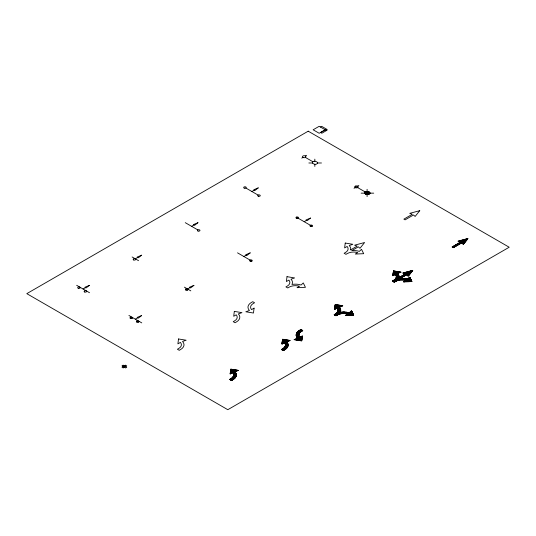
<?xml version="1.0" encoding="UTF-8"?>
<svg xmlns="http://www.w3.org/2000/svg" width="536" height="536" viewBox="0 0 536 536"><rect width="100%" height="100%" fill="white"/><g stroke="black" fill="none" stroke-linecap="round" stroke-linejoin="round"><path stroke-width="0.8" d="M302.291 336.012L301.701 340.883L294.056 339.63L297.681 338.363L302.016 338.377M335.241 304.522L334.638 309.386L337.137 307.939A8.985 5.186 0 0 1 335.683 313.855L334.149 314.746L335.978 315.805L337.325 315.027A8.985 5.186 0 0 1 347.763 314.076L345.258 315.523L353.686 315.175L351.509 310.786L349.325 312.87A11.578 6.68 0 0 0 341.057 312.187L340.179 312.307A11.578 6.68 0 0 0 339.241 307.034L342.839 305.781L335.449 304.555M364.641 192.692L365.291 191.801L367.093 191.426A2.814 1.621 0 0 1 368.098 191.58L369.639 192.464A2.814 1.621 0 0 1 369.9 193.047A2.499 1.441 0 0 1 369.76 193.63L368.46 194.38A2.499 1.441 0 0 1 367.448 194.461A2.814 1.621 0 0 1 366.443 194.313L364.929 193.476A3.075 1.776 0 0 1 364.641 192.839L366.925 191.426M463.359 244.309L467.995 238.527L457.978 241.207L460.545 242.125L452.116 246.995L453.329 247.699L461.764 242.828L463.325 244.282M320.448 127.025L321.654 126.329L327.121 129.484L325.915 130.181L319.175 126.302L313.145 129.786L319.175 133.27L325.205 129.786M301.755 158.113L302.961 157.423M305.399 156.01L306.605 155.313M83.08 289.005L85.499 287.611M135.34 258.834L137.759 257.441M191.62 226.339L194.039 224.946M251.92 191.526L254.339 190.133M354.015 188.29L355.221 187.593M357.659 186.18L358.865 185.483M135.34 319.181L137.759 317.781M187.6 289.005L190.019 287.611M243.88 256.516L246.299 255.116M304.18 221.703L306.599 220.303M364.755 192.303L366.168 191.493M364.661 192.545L366.584 191.439M364.654 192.92L367.234 191.432M364.701 193.081L367.508 191.459M364.761 193.228L367.763 191.499M364.849 193.369L367.998 191.553M364.949 193.496L368.198 191.62M365.09 193.603L368.386 191.694M365.224 193.704L368.58 191.774M365.364 193.811L368.768 191.848M365.505 193.918L368.956 191.922M365.679 193.999L369.103 192.022M365.867 194.079L369.237 192.136M366.055 194.153L369.371 192.243M366.249 194.233L369.498 192.35M366.436 194.307L369.632 192.464M366.658 194.367L369.733 192.591M366.905 194.407L369.807 192.732M367.167 194.441L369.867 192.886M367.455 194.461L369.9 193.047M367.776 194.461L369.9 193.235M368.152 194.434L369.847 193.449M368.735 194.28L369.579 193.791M287.35 342.732L284.515 342.732L281.956 344.125L282.566 339.241L290.204 340.494L286.586 341.76L282.251 341.747M302.311 335.998L299.798 337.452A9.038 5.219 0 0 1 301.466 331.375L302.807 330.605L300.964 329.54L299.53 330.37A11.645 6.72 0 0 0 297.681 338.363M234.795 371.662L238.42 370.389L230.775 369.137L230.165 374.021L232.678 372.567A9.038 5.219 0 0 1 231.009 378.644L229.669 379.414L231.512 380.48L232.946 379.656A11.645 6.727 0 0 0 234.795 371.656L230.46 371.649M308.863 162.984L312.468 162.984M317.647 162.984L321.479 162.984M361.123 193.154L364.728 193.154M369.907 193.154L373.739 193.154M467.091 238.768L467.801 238.768M466.112 239.029L467.593 239.029M465.127 239.291L467.379 239.291M464.149 239.552L467.171 239.552M463.164 239.82L466.963 239.82M462.186 240.081L466.749 240.081M461.201 240.342L466.541 240.342M460.223 240.604L466.327 240.604M459.238 240.865L466.119 240.865M458.26 241.133L465.905 241.133M458.508 241.394L465.697 241.394M459.238 241.656L465.483 241.656M459.975 241.917L465.275 241.917M460.444 242.178L465.06 242.178M459.988 242.44L464.853 242.44M459.533 242.708L464.638 242.708M459.077 242.969L461.523 242.969M461.918 242.969L464.431 242.969M458.628 243.23L461.067 243.23M462.2 243.23L464.223 243.23M458.173 243.491L460.612 243.491M462.481 243.491L464.008 243.491M457.717 243.753L460.156 243.753M462.762 243.753L463.801 243.753M457.262 244.021L459.7 244.021M463.044 244.021L463.586 244.021M456.806 244.282L459.252 244.282M456.357 244.543L458.796 244.543M455.902 244.805L458.34 244.805M455.446 245.066L457.885 245.066M454.99 245.334L457.429 245.334M454.535 245.595L456.974 245.595M454.079 245.857L456.518 245.857M453.63 246.118L456.062 246.118M453.175 246.379L455.613 246.379M452.719 246.647L455.158 246.647M452.263 246.908L454.702 246.908M452.418 247.17L454.247 247.17M452.873 247.431L453.791 247.431M411.869 270.626L412.633 270.626M411.139 270.827L412.472 270.827M393.464 271.022L394.255 271.022M410.402 271.022L412.311 271.022M393.437 271.216L395.441 271.216M409.665 271.216L412.157 271.216M393.411 271.417L396.633 271.417M408.928 271.417L411.996 271.417M393.391 271.611L397.826 271.611M408.191 271.611L411.842 271.611M393.364 271.812L399.012 271.812M407.454 271.812L411.682 271.812M393.337 272.007L400.204 272.007M406.717 272.007L411.527 272.007M393.317 272.201L400.921 272.201M405.987 272.201L411.367 272.201M393.29 272.402L400.358 272.402M405.25 272.402L411.206 272.402M393.263 272.596L399.796 272.596M404.513 272.596L411.052 272.596M393.243 272.797L399.233 272.797M403.776 272.797L410.891 272.797M393.216 272.992L398.67 272.992M403.038 272.992L410.737 272.992M393.19 273.186L398.107 273.186M403.219 273.186L410.576 273.186M393.169 273.387L397.545 273.387M403.769 273.387L410.422 273.387M393.143 273.581L397.632 273.581M404.325 273.581L410.261 273.581M393.116 273.782L397.799 273.782M404.874 273.782L410.107 273.782M393.096 273.976L397.953 273.976M405.37 273.976L409.946 273.976M393.069 274.171L398.101 274.171M405.028 274.171L409.785 274.171M393.042 274.372L395.28 274.372M395.421 274.372L398.228 274.372M404.687 274.372L409.631 274.372M393.022 274.566L394.938 274.566M395.575 274.566L398.349 274.566M404.352 274.566L409.471 274.566M392.995 274.767L394.597 274.767M395.715 274.767L398.462 274.767M404.01 274.767L406.449 274.767M406.717 274.767L409.316 274.767M392.968 274.961L394.255 274.961M395.843 274.961L398.55 274.961M403.668 274.961L406.114 274.961M406.925 274.961L409.156 274.961M392.948 275.156L393.913 275.156M395.963 275.156L398.637 275.156M403.327 275.156L405.772 275.156M407.139 275.156L409.002 275.156M392.922 275.357L393.571 275.357M396.05 275.357L398.717 275.357M402.985 275.357L405.43 275.357M407.347 275.357L408.841 275.357M396.144 275.551L398.777 275.551M402.643 275.551L405.089 275.551M407.561 275.551L408.68 275.551M396.205 275.752L398.831 275.752M402.302 275.752L404.747 275.752M407.769 275.752L408.526 275.752M396.258 275.946L398.871 275.946M401.96 275.946L404.405 275.946M407.983 275.946L408.365 275.946M396.305 276.14L398.898 276.14M401.618 276.14L404.064 276.14M396.325 276.341L398.925 276.341M401.276 276.341L403.722 276.341M396.345 276.536L398.945 276.536M400.935 276.536L403.38 276.536M396.352 276.737L398.938 276.737M400.593 276.737L403.038 276.737M396.339 276.931L398.931 276.931M400.251 276.931L402.697 276.931M396.318 277.125L398.918 277.125M399.91 277.125L402.362 277.125M396.272 277.326L398.878 277.326M399.568 277.326L402.02 277.326M396.225 277.521L398.838 277.521M399.226 277.521L401.678 277.521M409.383 277.521L409.933 277.521M396.171 277.715L401.337 277.715M409.176 277.715L410.033 277.715M396.084 277.916L400.995 277.916M408.968 277.916L410.127 277.916M395.997 278.11L400.653 278.11M408.76 278.11L410.228 278.11M395.89 278.311L400.312 278.311M408.553 278.311L410.328 278.311M395.762 278.506L404.023 278.506M408.345 278.506L410.422 278.506M395.635 278.7L405.383 278.7M408.144 278.7L410.522 278.7M395.481 278.901L406.315 278.901M407.936 278.901L410.616 278.901M395.3 279.095L407.072 279.095M407.728 279.095L410.717 279.095M395.126 279.296L410.81 279.296M394.905 279.49L410.911 279.49M394.67 279.685L411.012 279.685M394.422 279.886L411.105 279.886M394.121 280.08L399.548 280.08M404.338 280.08L411.206 280.08M393.826 280.281L398.556 280.281M405.236 280.281L411.3 280.281M393.498 280.475L397.792 280.475M405.973 280.475L411.4 280.475M393.156 280.67L397.216 280.67M405.631 280.67L411.501 280.67M392.821 280.871L396.694 280.871M405.29 280.871L411.594 280.871M392.479 281.065L396.238 281.065M404.948 281.065L411.695 281.065M392.64 281.266L395.849 281.266M404.606 281.266L411.789 281.266M392.982 281.46L395.474 281.46M404.265 281.46L411.889 281.46M393.317 281.655L395.133 281.655M403.93 281.655L409.337 281.655M393.659 281.856L394.791 281.856M403.588 281.856L404.606 281.856M394 282.05L394.449 282.05M335.214 304.75L336.642 304.75M335.188 304.95L337.827 304.95M335.168 305.145L339.02 305.145M335.141 305.339L340.206 305.339M335.114 305.54L341.399 305.54M335.094 305.734L342.584 305.734M335.067 305.935L342.397 305.935M335.04 306.13L341.834 306.13M335.02 306.324L341.271 306.324M334.993 306.525L340.708 306.525M334.966 306.719L340.146 306.719M334.946 306.92L339.583 306.92M334.92 307.115L339.301 307.115M334.893 307.309L339.469 307.309M334.873 307.51L339.636 307.51M334.846 307.704L339.804 307.704M334.819 307.905L339.931 307.905M334.799 308.1L336.863 308.1M337.251 308.1L340.059 308.1M334.772 308.294L336.521 308.294M337.392 308.294L340.172 308.294M334.745 308.495L336.186 308.495M337.533 308.495L340.273 308.495M334.725 308.689L335.844 308.689M337.673 308.689L340.367 308.689M334.699 308.89L335.502 308.89M337.76 308.89L340.44 308.89M334.672 309.084L335.161 309.084M337.841 309.084L340.507 309.084M337.921 309.279L340.574 309.279M338.002 309.48L340.615 309.48M338.042 309.674L340.648 309.674M338.075 309.875L340.682 309.875M338.109 310.069L340.702 310.069M338.109 310.264L340.702 310.264M338.095 310.465L340.708 310.465M338.082 310.659L340.688 310.659M338.069 310.86L340.661 310.86M338.008 311.054L340.628 311.054M351.227 311.054L351.643 311.054M337.941 311.249L340.595 311.249M351.02 311.249L351.737 311.249M337.881 311.45L340.528 311.45M350.819 311.45L351.837 311.45M337.814 311.644L340.461 311.644M350.611 311.644L351.931 311.644M337.707 311.838L340.394 311.838M350.403 311.838L352.031 311.838M337.6 312.039L340.313 312.039M342.852 312.039L344.548 312.039M350.196 312.039L352.132 312.039M337.452 312.233L340.213 312.233M340.702 312.233L346.524 312.233M349.988 312.233L352.226 312.233M337.285 312.434L347.65 312.434M349.78 312.434L352.326 312.434M337.117 312.629L348.494 312.629M349.579 312.629L352.42 312.629M336.95 312.823L349.184 312.823M349.372 312.823L352.521 312.823M336.782 313.024L352.621 313.024M336.534 313.218L352.715 313.218M336.266 313.419L352.815 313.419M336.005 313.614L341.968 313.614M345.385 313.614L352.909 313.614M335.744 313.808L340.688 313.808M346.658 313.808L353.01 313.808M335.422 314.009L339.858 314.009M347.475 314.009L353.11 314.009M335.08 314.203L339.221 314.203M347.542 314.203L353.204 314.203M334.739 314.404L338.645 314.404M347.201 314.404L353.304 314.404M334.404 314.599L338.189 314.599M346.859 314.599L353.398 314.599M334.236 314.793L337.754 314.793M346.517 314.793L353.499 314.793M334.571 314.994L337.392 314.994M346.176 314.994L353.599 314.994M334.913 315.188L337.044 315.188M345.841 315.188L353.284 315.188M335.255 315.389L336.702 315.389M345.499 315.389L348.554 315.389M335.596 315.583L336.36 315.583M300.669 329.707L301.259 329.707M300.328 329.908L301.594 329.908M299.986 330.102L301.935 330.102M299.644 330.303L302.277 330.303M299.329 330.498L302.619 330.498M299.028 330.692L302.652 330.692M298.733 330.893L302.311 330.893M298.498 331.087L301.969 331.087M298.264 331.288L301.627 331.288M298.029 331.483L301.299 331.483M297.795 331.677L300.984 331.677M297.614 331.878L300.716 331.878M297.44 332.072L300.462 332.072M297.266 332.273L300.24 332.273M297.125 332.467L300.026 332.467M296.984 332.662L299.838 332.662M296.85 332.863L299.671 332.863M296.75 333.057L299.517 333.057M296.656 333.258L299.396 333.258M296.555 333.452L299.276 333.452M296.468 333.647L299.155 333.647M296.408 333.848L299.068 333.848M296.341 334.042L298.994 334.042M296.294 334.236L298.921 334.236M296.261 334.437L298.88 334.437M296.227 334.632L298.84 334.632M296.214 334.833L298.82 334.833M296.2 335.027L298.813 335.027M296.207 335.221L298.813 335.221M296.22 335.422L298.833 335.422M296.234 335.616L298.86 335.616M296.274 335.817L298.9 335.817M296.314 336.012L298.954 336.012M296.368 336.206L299.028 336.206M301.949 336.206L302.284 336.206M296.435 336.407L299.101 336.407M301.607 336.407L302.264 336.407M296.509 336.601L299.209 336.601M301.265 336.601L302.237 336.601M296.596 336.802L299.316 336.802M300.924 336.802L302.21 336.802M296.683 336.997L299.457 336.997M300.582 336.997L302.19 336.997M296.797 337.191L299.604 337.191M300.24 337.191L302.163 337.191M296.917 337.392L299.751 337.392M299.899 337.392L302.137 337.392M297.045 337.586L302.116 337.586M297.192 337.787L302.09 337.787M297.339 337.982L302.063 337.982M297.52 338.176L302.043 338.176M297.085 338.571L301.989 338.571M296.522 338.772L301.969 338.772M295.959 338.966L301.942 338.966M295.39 339.161L301.915 339.161M282.546 339.382L283.444 339.382M294.827 339.362L301.895 339.362M282.519 339.583L284.643 339.583M294.264 339.556L301.869 339.556M282.499 339.777L285.842 339.777M294.82 339.75L301.842 339.75M296.019 339.951L301.822 339.951M282.472 339.971L287.041 339.971M282.445 340.172L288.247 340.172M297.219 340.146L301.795 340.146M282.425 340.367L289.447 340.367M298.425 340.347L301.768 340.347M282.398 340.568L289.996 340.568M299.624 340.541L301.748 340.541M282.372 340.762L289.433 340.762M300.823 340.735L301.721 340.735M282.345 340.956L288.87 340.956M282.325 341.157L288.308 341.157M282.298 341.352L287.745 341.352M282.271 341.546L287.182 341.546M282.224 341.941L286.747 341.941M282.197 342.142L286.928 342.142M282.177 342.337L287.075 342.337M282.15 342.531L287.222 342.531M282.124 342.732L284.361 342.732M282.103 342.926L284.02 342.926M284.663 342.926L287.464 342.926M282.077 343.127L283.678 343.127M284.81 343.127L287.584 343.127M282.05 343.321L283.343 343.321M284.951 343.321L287.671 343.321M282.03 343.516L283.001 343.516M285.058 343.516L287.758 343.516M282.003 343.717L282.66 343.717M285.159 343.717L287.832 343.717M281.976 343.911L282.318 343.911M285.239 343.911L287.892 343.911M285.313 344.112L287.953 344.112M285.366 344.306L287.993 344.306M285.407 344.501L288.033 344.501M285.427 344.702L288.046 344.702M285.454 344.896L288.06 344.896M285.454 345.097L288.06 345.097M285.447 345.291L288.053 345.291M285.42 345.486L288.04 345.486M285.38 345.687L288.006 345.687M285.34 345.881L287.973 345.881M285.273 346.082L287.926 346.082M285.192 346.276L287.859 346.276M285.105 346.47L287.799 346.47M284.991 346.671L287.711 346.671M284.871 346.866L287.611 346.866M284.75 347.067L287.51 347.067M284.596 347.261L287.41 347.261M284.428 347.455L287.283 347.455M284.241 347.656L287.142 347.656M284.02 347.851L287.001 347.851M283.805 348.045L286.827 348.045M283.551 348.246L286.653 348.246M283.283 348.44L286.465 348.44M282.968 348.641L286.231 348.641M282.64 348.836L285.996 348.836M282.298 349.03L285.762 349.03M281.956 349.231L285.527 349.231M281.614 349.425L285.239 349.425M281.648 349.626L284.931 349.626M281.99 349.82L284.616 349.82M282.331 350.015L284.274 350.015M282.666 350.216L283.939 350.216M283.008 350.41L283.598 350.41M230.755 369.284L231.653 369.284M230.728 369.478L232.852 369.478M230.708 369.679L234.051 369.679M230.681 369.873L235.257 369.873M230.654 370.068L236.456 370.068M230.634 370.269L237.656 370.269M230.607 370.463L238.212 370.463M230.581 370.664L237.649 370.664M230.56 370.858L237.086 370.858M230.534 371.053L236.523 371.053M230.507 371.254L235.954 371.254M230.487 371.448L235.391 371.448M230.433 371.843L234.962 371.843M230.413 372.038L235.137 372.038M230.386 372.239L235.284 372.239M230.359 372.433L235.431 372.433M230.339 372.634L232.577 372.634M232.725 372.634L235.559 372.634M230.312 372.828L232.235 372.828M232.872 372.828L235.679 372.828M230.286 373.023L231.894 373.023M233.019 373.023L235.793 373.023M230.266 373.224L231.552 373.224M233.16 373.224L235.88 373.224M230.239 373.418L231.21 373.418M233.267 373.418L235.967 373.418M230.212 373.619L230.869 373.619M233.374 373.619L236.041 373.619M230.192 373.813L230.527 373.813M233.448 373.813L236.108 373.813M233.522 374.007L236.162 374.007M233.575 374.208L236.202 374.208M233.616 374.403L236.242 374.403M233.642 374.597L236.255 374.597M233.663 374.798L236.269 374.798M233.663 374.992L236.275 374.992M233.656 375.193L236.262 375.193M233.636 375.388L236.249 375.388M233.595 375.582L236.215 375.582M233.555 375.783L236.182 375.783M233.482 375.977L236.135 375.977M233.408 376.178L236.068 376.178M233.321 376.373L236.008 376.373M233.2 376.567L235.92 376.567M233.08 376.768L235.82 376.768M232.959 376.962L235.726 376.962M232.805 377.163L235.626 377.163M232.637 377.357L235.492 377.357M232.45 377.552L235.351 377.552M232.235 377.753L235.21 377.753M232.014 377.947L235.036 377.947M231.76 378.148L234.862 378.148M231.492 378.342L234.681 378.342M231.177 378.537L234.446 378.537M230.849 378.738L234.212 378.738M230.507 378.932L233.977 378.932M230.165 379.133L233.743 379.133M229.823 379.327L233.448 379.327M229.857 379.522L233.147 379.522M230.199 379.723L232.832 379.723M230.54 379.917L232.49 379.917M230.882 380.118L232.148 380.118M231.217 380.312L231.807 380.312M305.399 157.423L312.897 161.745M355.227 186.186L365.157 191.922M245.857 188.029L258.084 195.084M296.308 217.154L312.153 226.306M185.255 222.668L197.784 229.904M237.515 252.838L251.853 261.119M132.124 256.978L138.556 260.69M184.384 287.149L190.816 290.867M185.798 289.005L187.6 290.05M76.648 285.293L89.512 292.723M128.908 315.463L141.772 322.893M130.322 317.325L132.117 318.364M136.754 321.037L138.549 322.076M124.412 365.867L125.598 366.55M123.133 366.611L124.319 367.294M367.093 189.315L367.093 191.426M367.093 194.434L367.093 196.598M314.833 159.145L314.833 161.256A2.814 1.621 0 0 1 315.838 161.403L317.379 162.294A2.814 1.621 0 0 1 317.64 162.877A2.499 1.441 0 0 1 317.5 163.46L316.2 164.21A2.499 1.441 0 0 1 315.188 164.291A2.814 1.621 0 0 1 314.183 164.137L312.669 163.306A3.075 1.776 0 0 1 312.381 162.669A2.499 1.441 0 0 1 312.522 162.086L313.828 161.336A2.499 1.441 0 0 1 314.833 161.256M314.833 164.264L314.833 166.428M286.586 341.76A11.645 6.727 0 0 1 284.737 349.753L283.303 350.578L281.46 349.512L282.8 348.742A9.038 5.219 0 0 0 284.469 342.672M178.515 338.966L177.905 343.851L180.418 342.397A9.038 5.219 0 0 1 178.749 348.474L177.409 349.244L179.252 350.31L180.686 349.479A11.645 6.727 0 0 0 182.535 341.486L186.16 340.219L178.515 338.966M234.326 311.389L233.716 316.274L236.229 314.82A9.038 5.219 0 0 1 234.56 320.89L233.22 321.66L235.063 322.732L236.497 321.901A11.645 6.727 0 0 0 238.346 313.908L241.964 312.642L234.326 311.389M254.071 308.146L253.461 313.031L245.816 311.778L249.441 310.512A11.645 6.727 0 0 1 251.29 302.518L252.724 301.688L254.567 302.753L253.227 303.53A9.038 5.219 0 0 0 251.558 309.6L254.071 308.146M287.001 276.67L286.398 281.534L288.897 280.094A8.985 5.186 0 0 1 287.443 286.003L285.909 286.894L287.738 287.953L289.085 287.175A8.985 5.186 0 0 1 299.524 286.231L297.018 287.671L305.446 287.323L303.269 282.934L301.085 285.018A11.578 6.68 0 0 0 292.817 284.335L291.939 284.455A11.578 6.68 0 0 0 291.001 279.189L294.599 277.929L287.001 276.67M345.238 243.043L344.628 247.907L347.134 246.466A8.985 5.186 0 0 1 345.486 252.49L344.146 253.273L345.981 254.332L347.328 253.555A8.985 5.186 0 0 1 357.767 252.603L355.268 254.051L363.696 253.696L361.519 249.314L359.334 251.391A11.578 6.68 0 0 0 352.5 250.573L351.784 250.627L358.376 246.821L359.964 248.302L364.594 242.52L354.584 245.2L357.15 246.111L350.551 249.917A11.571 6.68 0 0 0 349.231 245.562L352.835 244.302L345.238 243.043M393.478 270.894L392.868 275.759L395.374 274.318A8.985 5.186 0 0 1 393.726 280.341L392.386 281.125L394.221 282.184L395.568 281.407A8.985 5.186 0 0 1 406.007 280.455L403.508 281.903L411.936 281.547L409.759 277.166L407.574 279.243A11.578 6.68 0 0 0 400.74 278.425L400.024 278.479L406.616 274.673L408.204 276.154L412.834 270.372L402.824 273.045L405.39 273.963L398.791 277.769A11.571 6.68 0 0 0 397.471 273.414L401.075 272.154L393.478 270.894M419.755 210.675L415.119 216.457L413.524 214.976L405.089 219.847L403.876 219.144L412.305 214.273L409.738 213.355L419.755 210.675M89.385 285.366L86.102 287.959L84.896 287.263L89.385 285.366M141.645 255.196L138.362 257.789L137.156 257.092L141.645 255.196M197.925 222.701L194.642 225.294L193.436 224.597L197.925 222.701M258.225 187.888L254.942 190.481L253.736 189.784L258.225 187.888M141.645 315.543L138.362 318.129L137.156 317.433L141.645 315.543M193.905 285.366L190.622 287.959L189.416 287.263L193.905 285.366M250.185 252.878L246.902 255.464L245.696 254.768L250.185 252.878M310.485 218.058L307.202 220.651L305.996 219.954L310.485 218.058M308.2 131.186L26.8 293.648L227.8 409.698L509.2 247.23L308.2 131.186M325.915 129.484L320.635 132.533L321.841 133.23L327.121 130.181L325.915 129.484M123.133 365.217L122 365.867L125.598 367.944L126.731 367.294L123.133 365.217M125.545 365.217L122 367.26L123.186 367.944L126.731 365.9L125.545 365.217M136.955 322.176A1.273 0.737 0 0 0 138.924 321.6A1.273 0.737 0 0 0 137.075 320.903A1.273 0.737 0 0 0 136.955 322.176M130.523 318.458A1.273 0.737 0 0 0 132.493 317.888A1.273 0.737 0 0 0 130.643 317.191A1.273 0.737 0 0 0 130.523 318.458M78.323 288.314A1.28 0.737 0 0 0 80.239 287.671A1.28 0.737 0 0 0 78.323 287.035A1.28 0.737 0 0 0 78.323 288.314M84.755 292.026A1.28 0.737 0 0 0 86.671 291.39A1.28 0.737 0 0 0 84.755 290.747A1.28 0.737 0 0 0 84.755 292.026M186.005 290.144A1.273 0.737 0 0 0 187.969 289.567A1.273 0.737 0 0 0 186.126 288.87A1.273 0.737 0 0 0 186.005 290.144M133.719 259.967A1.28 0.737 0 0 0 135.709 259.411A1.28 0.737 0 0 0 133.879 258.694A1.28 0.737 0 0 0 133.719 259.967M250.252 261.213A1.28 0.737 0 0 0 252.228 260.637A1.28 0.737 0 0 0 250.372 259.933A1.28 0.737 0 0 0 250.252 261.213M198.052 231.063A1.28 0.737 0 0 0 199.968 230.426A1.28 0.737 0 0 0 198.052 229.783A1.28 0.737 0 0 0 198.052 231.063M310.552 226.4A1.28 0.737 0 0 0 312.528 225.824A1.28 0.737 0 0 0 310.672 225.12A1.28 0.737 0 0 0 310.552 226.4M296.515 218.293A1.28 0.737 0 0 0 298.492 217.716A1.28 0.737 0 0 0 296.636 217.02A1.28 0.737 0 0 0 296.515 218.293M244.235 188.116A1.28 0.737 0 0 0 246.225 187.56A1.28 0.737 0 0 0 244.389 186.843A1.28 0.737 0 0 0 244.235 188.116M258.352 196.25A1.28 0.737 0 0 0 260.268 195.607A1.28 0.737 0 0 0 258.352 194.97A1.28 0.737 0 0 0 258.352 196.25M355.576 187.754A1.729 0.998 0 0 0 358.169 186.89A1.729 0.998 0 0 0 355.576 186.025A1.729 0.998 0 0 0 355.576 187.754M303.316 157.577A1.729 0.998 0 0 0 305.909 156.713A1.729 0.998 0 0 0 303.316 155.849A1.729 0.998 0 0 0 303.316 157.577"/></g></svg>
